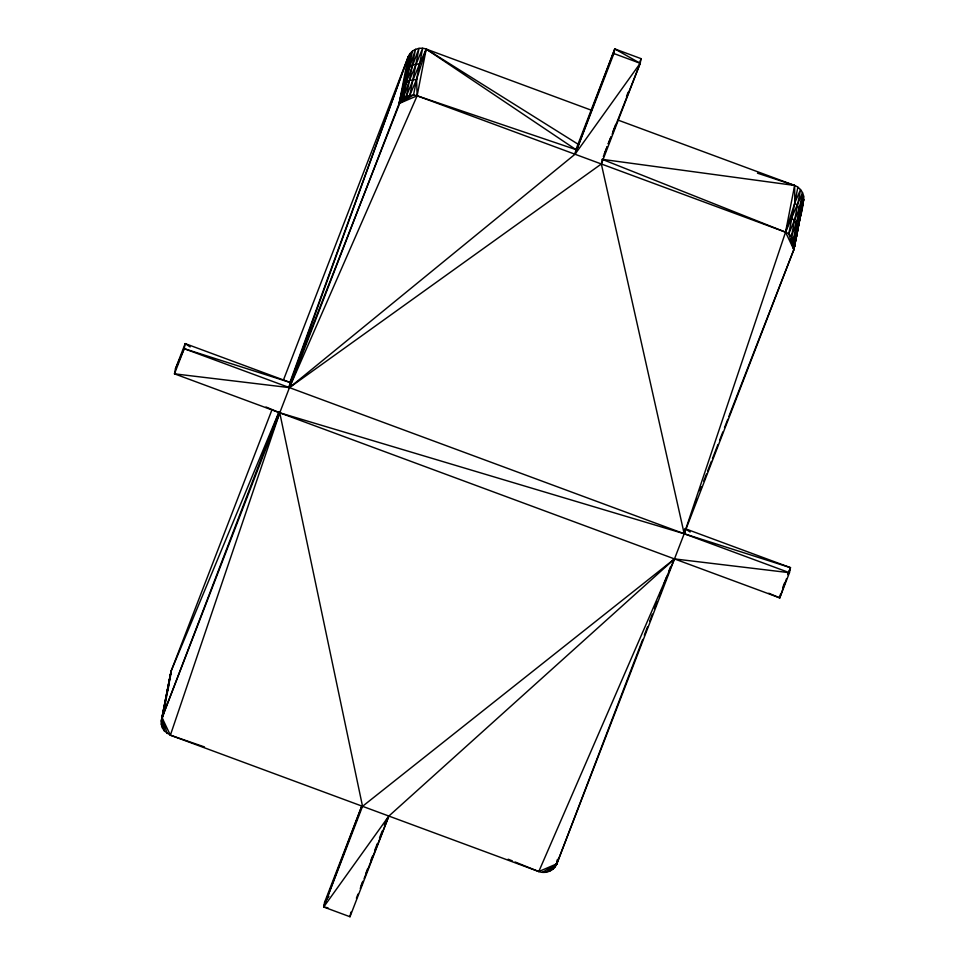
<?xml version="1.0" encoding="UTF-8"?>
<svg xmlns="http://www.w3.org/2000/svg" width="965" height="965" viewBox="0 0 965 965"><rect width="100%" height="100%" fill="white"/><g stroke="black" fill="none" stroke-linecap="round" stroke-linejoin="round"><path stroke-width="1.45" d="M618.179 120.142L794.629 185.449C800.287 187.572 804.267 193.398 803.736 199.49L793.845 249.621L556.805 863.844C554.115 870.78 545.647 874.145 538.784 871.552L170.371 735.185L164.448 731.06L162.494 728.056L161.408 724.679L162.072 717.731L171.155 671.013L272.046 409.582M801.3 207.125L802.928 202.915L793.845 249.621L791.481 236.292L800.564 211.54L803.736 199.49L793.845 249.621L788.791 233.856L799.478 208.151L803.592 195.967L793.845 249.621L728.865 416.494M162.072 720.264L164.291 705.584L164.436 709.106M164.882 706.163L171.155 671.013L279.006 411.898M167.898 690.59L171.155 671.013L161.264 721.157L161.408 724.679M557.493 859.417L556.805 863.844L552.607 869.477M757.477 173.181L794.629 185.449L785.546 232.167L793.845 249.621C791.795 233.47 802.229 219.043 802.928 202.915L801.384 207.161L802.928 202.915M190.153 346.942L185.184 343.6L184.206 348.667L174.484 373.841L289.464 387.628L290.453 382.574L185.184 343.6L175.473 368.775L174.484 373.841L779.744 597.878L789.454 572.703L790.444 567.649L685.186 528.687L684.197 533.742L790.444 567.649L788.007 574.513M161.264 721.157L170.347 674.438L170.443 676.791M163.061 716.175L163.604 713.352M164.979 706.271L165.534 703.437M162.494 728.056L162.072 717.731L399.112 103.508L408.195 56.802C410.885 49.854 419.353 46.489 426.216 49.082L591.364 110.215M409.908 53.702L400.825 100.42L288.837 386.76M794.653 246.208C795.196 240.116 791.203 234.29 785.546 232.167L417.133 95.8L413.563 94.968L399.112 103.508L403.31 97.875L412.393 51.157L406.88 69.275L399.112 103.508L417.133 95.8L575.924 149.611L578.53 145.968M399.112 103.508L406.41 96.042L415.481 49.324L403.853 84.848L399.112 103.508L409.896 95.052L416.591 79.395L426.216 49.082L577.999 144.171M409.896 95.052L418.979 48.334L406.337 82.302L400.825 100.42L406.41 96.042L413.563 94.968L422.646 48.25L409.425 80.469L403.31 97.875M417.133 95.8L426.216 49.082L575.924 149.611L575.019 154.243L289.464 387.628L417.133 95.8L416.591 79.395L409.425 80.469L403.853 84.848M327.979 907.812L323.685 907.004L361.851 805.896L324.578 902.372L323.685 907.004L349.993 916.75L388.859 816.064L674.487 558.916L789.454 572.703L184.206 348.667L175.473 368.775M349.993 916.75L350.898 912.118M575.924 149.611L614.789 48.913L640.193 63.292L575.019 154.243L613.885 53.545L614.789 48.913L641.098 58.66L640.193 63.292L601.34 163.978L289.464 387.628M684.197 533.742L785.546 232.167L794.846 202.71L794.629 185.449L602.244 159.346L601.34 163.978L684.197 533.742L279.753 412.803L266.026 407.013M555.092 866.932L555.647 864.097M557.649 859.465L556.805 863.844L549.519 871.311M788.791 233.856L797.862 187.138M791.481 236.292L800.552 189.574L794.846 202.71L799.478 208.151L800.709 215.062M793.423 239.296L802.506 192.59L785.546 232.167L602.244 159.346M768.767 593.246L779.744 597.878L780.48 594.09M794.509 242.685C797.621 234.857 800.287 223.82 791.819 218.283M204.447 746.922L170.371 735.185L279.753 412.803L362.538 806.318L323.685 907.004L388.859 816.064L364.094 878.705M779.744 597.878L786.547 578.638M289.983 382.273L408.195 56.802L406.88 69.275L412.453 64.896L419.618 63.823L426.216 49.082M575.019 154.243L614.789 48.913M279.126 411.946L162.072 717.731L164.448 731.06M642.714 639.421L556.805 863.844L546.021 872.312M644.318 635.211L647.551 626.792M649.698 621.183L652.376 614.174M654.523 608.553L657.213 601.545M659.36 595.936L662.038 588.927M664.185 583.306L666.875 576.298M669.022 570.689L670.639 566.479M283.433 380.065L408.195 56.802L290.453 382.574L184.206 348.667M604.404 153.761L607.094 146.764M610.881 136.97L608.179 143.966L611.038 137.078M613.028 131.385L615.73 124.389M626.526 96.416L628.143 92.218M640.024 61.458L641.098 58.66M361.151 885.544L362.768 881.347M366.012 872.963L367.629 868.765M370.862 860.37L372.49 856.184M374.649 850.587L377.339 843.591M379.498 837.994L382.2 831.01M384.36 825.413L387.062 818.417M782.892 587.227L784.509 583.029M787.742 574.633L790.444 567.649M695.005 503.441L696.646 499.231M699.927 490.823L701.567 486.613M703.75 481.004L706.476 473.996M707.574 471.185L711.398 461.367M712.484 458.568L717.948 444.539M719.588 440.342L722.857 431.922M724.498 427.712L727.779 419.305M406.41 96.042L419.618 63.823M603.342 156.571L607.19 146.825M612.148 134.292L640.193 63.292L613.885 53.545M356.399 898.198L358.051 894.024M360.247 888.451L362.997 881.491M515.105 861.998L538.784 871.552L674.487 558.916L362.538 806.318M324.578 902.372L328.932 896.316M542.354 872.384L556.805 863.844L538.784 871.552M508.145 859.2L512.331 860.876M685.186 528.687L690.144 532.017M170.371 735.185L162.072 717.731L167.138 733.497M167.319 690.011L167.415 692.351"/></g></svg>
